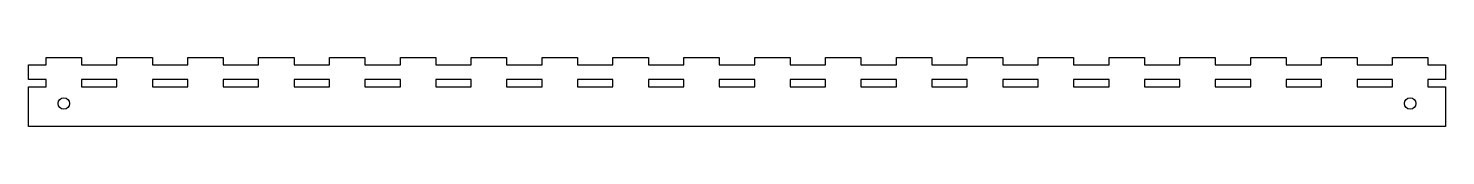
# Model space of a CAD drawing. Header units: millimetres. Extents: x 0 to 618, y -20 to 10.
import ezdxf

# ---------------------------------------------------------------- set-up
doc = ezdxf.new("R2010")
doc.units = ezdxf.units.MM
doc.layers.get('0').update_dxf_attribs({"linetype": 'CONTINUOUS'})

msp = doc.modelspace()

# ---------------------------------------------------------------- linework, layer by layer
for points in [[(208.43, 9.6), (208.43, 6.5), (223.87, 6.5), (223.87, 9.6), (239.31, 9.6), (239.31, 6.5), (254.75, 6.5), (254.75, 9.6), (270.19, 9.6), (270.19, 6.5), (285.63, 6.5), (285.63, 9.6), (301.07, 9.6), (301.07, 6.5), (316.51, 6.5), (316.51, 9.6), (331.95, 9.6), (331.95, 6.5), (347.39, 6.5), (347.39, 9.6), (362.83, 9.6), (362.83, 6.5), (378.27, 6.5), (378.27, 9.6), (393.71, 9.6), (393.71, 6.5), (409.15, 6.5), (409.15, 9.6), (424.59, 9.6), (424.59, 6.5), (440.03, 6.5), (440.03, 9.6), (455.47, 9.6), (455.47, 6.5), (470.91, 6.5), (470.91, 9.6), (486.35, 9.6), (486.35, 6.5), (501.79, 6.5), (501.79, 9.6), (517.23, 9.6), (517.23, 6.5), (532.67, 6.5), (532.67, 9.6), (548.11, 9.6), (548.11, 6.5), (563.55, 6.5), (563.55, 9.6), (578.99, 9.6), (578.99, 6.5), (594.43, 6.5), (594.43, 9.6), (609.87, 9.6), (609.87, 6.5), (617.6, 6.5), (617.6, 0), (609.87, 0), (609.87, -3.1), (617.6, -3.1), (617.6, -20.4), (0, -20.4), (0, -3.1), (7.71, -3.1), (7.71, 0), (0, 0), (0, 6.5), (7.71, 6.5), (7.71, 9.6), (23.15, 9.6), (23.15, 6.5), (38.59, 6.5), (38.59, 9.6), (54.03, 9.6), (54.03, 6.5), (69.47, 6.5), (69.47, 9.6), (84.91, 9.6), (84.91, 6.5), (100.35, 6.5), (100.35, 9.6), (115.79, 9.6), (115.79, 6.5), (131.23, 6.5), (131.23, 9.6), (146.67, 9.6), (146.67, 6.5), (162.11, 6.5), (162.11, 9.6), (177.55, 9.6), (177.55, 6.5), (192.99, 6.5), (192.99, 9.6)], [(38.59, 0), (23.15, 0), (23.15, -3.1), (38.59, -3.1)], [(69.47, 0), (54.03, 0), (54.03, -3.1), (69.47, -3.1)], [(100.35, 0), (84.91, 0), (84.91, -3.1), (100.35, -3.1)], [(131.23, 0), (115.79, 0), (115.79, -3.1), (131.23, -3.1)], [(162.11, 0), (146.67, 0), (146.67, -3.1), (162.11, -3.1)], [(192.99, 0), (177.55, 0), (177.55, -3.1), (192.99, -3.1)], [(208.43, -3.1), (223.87, -3.1), (223.87, 0), (208.43, 0)], [(254.75, 0), (239.31, 0), (239.31, -3.1), (254.75, -3.1)], [(285.63, 0), (270.19, 0), (270.19, -3.1), (285.63, -3.1)], [(316.51, 0), (301.07, 0), (301.07, -3.1), (316.51, -3.1)], [(347.39, 0), (331.95, 0), (331.95, -3.1), (347.39, -3.1)], [(378.27, 0), (362.83, 0), (362.83, -3.1), (378.27, -3.1)], [(409.15, 0), (393.71, 0), (393.71, -3.1), (409.15, -3.1)], [(440.03, 0), (424.59, 0), (424.59, -3.1), (440.03, -3.1)], [(470.91, 0), (455.47, 0), (455.47, -3.1), (470.91, -3.1)], [(501.79, 0), (486.35, 0), (486.35, -3.1), (501.79, -3.1)], [(532.67, 0), (517.23, 0), (517.23, -3.1), (532.67, -3.1)], [(563.55, 0), (548.11, 0), (548.11, -3.1), (563.55, -3.1)], [(594.43, 0), (578.99, 0), (578.99, -3.1), (594.43, -3.1)]]:
    msp.add_lwpolyline(points, close=True)
for centre in [(15.44, -10.4), (602.16, -10.4)]:
    msp.add_circle(centre, 2.5)

doc.saveas('drawing.dxf')
